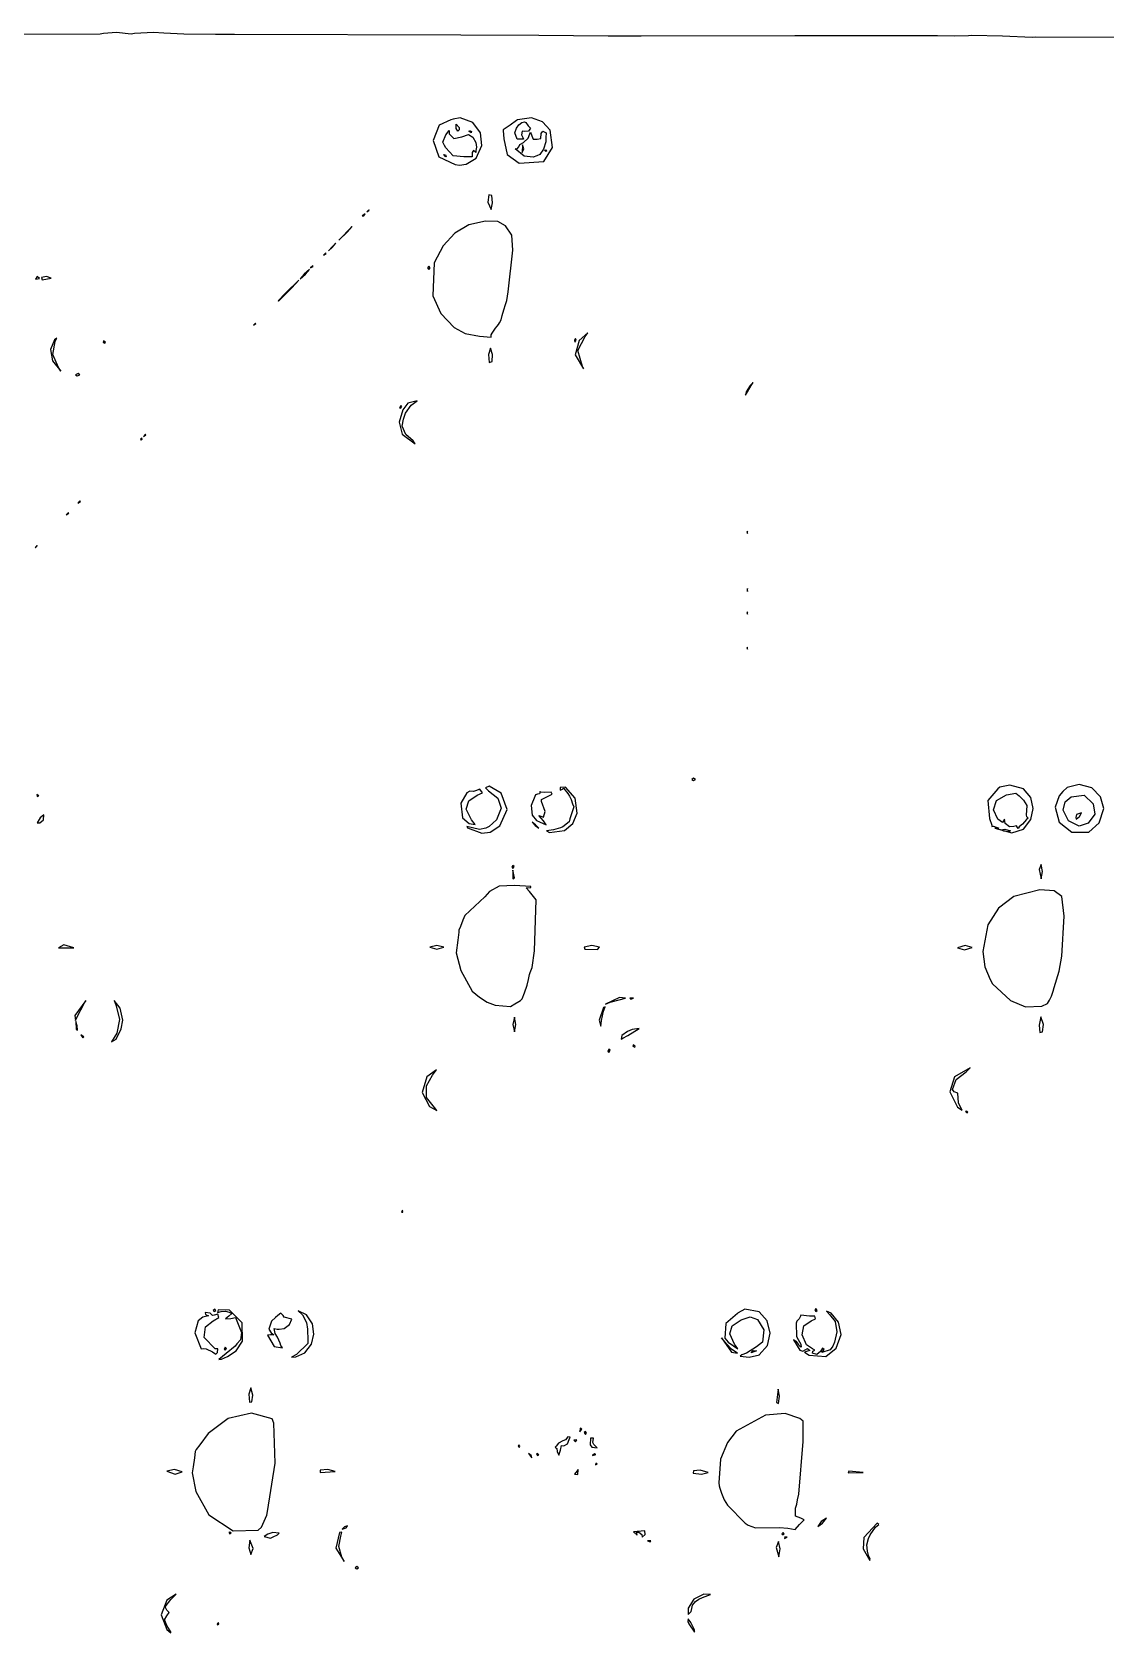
# Model space of a CAD drawing. Extents: x -33 to 316, y 14 to 132.
# Drawn here: x 55 to 93.9, y 74 to 132 of the extents above; entities that cross this region are included whole.
import ezdxf

# ---------------------------------------------------------------- set-up
doc = ezdxf.new("R2010")
doc.units = 0
doc.layers.add('Layer_1', color=7, linetype='CONTINUOUS')

msp = doc.modelspace()

# ---------------------------------------------------------------- linework, layer by layer
at = {"layer": 'Layer_1', "color": 7}
msp.add_lwpolyline([(41.468275, 131.87197), (57.492859, 131.91157), (57.611274, 131.92647), (58.077563, 131.96437), (58.614151, 131.91247), (58.723964, 131.92927), (59.413531, 131.97227), (59.794531, 131.94177), (60.514198, 131.90347), (61.661956, 131.89447), (62.348548, 131.89347), (70.547198, 131.87327), (73.362366, 131.85767), (75.881196, 131.83547), (77.066526, 131.83647), (82.633366, 131.84147), (87.205366, 131.84747), (87.501696, 131.84547), (87.798026, 131.84747), (88.400656, 131.82877), (88.922806, 131.84467), (89.028186, 131.86027), (90.157036, 131.82887), (91.230546, 131.78737), (91.364396, 131.79337), (95.799026, 131.78437)], dxfattribs=at)
for points in [[(70.735032, 127.18678), (71.093622, 127.40218), (71.307743, 127.860818), (71.256331, 128.326525), (70.979625, 128.696779), (70.517863, 128.86906), (70.271809, 128.81826), (70.178629, 128.79636), (69.756409, 128.60432), (69.536264, 128.043111), (69.746909, 127.45605), (70.335321, 127.17105), (70.491988, 127.14735), (70.735042, 127.18675)], [(73.549222, 127.29076), (73.859056, 127.795824), (73.779122, 128.41773), (73.50295, 128.715866), (73.107722, 128.86752), (72.600142, 128.78822), (72.561742, 128.76832), (72.326342, 128.60057), (72.078982, 128.43739), (72.076982, 128.41309), (72.102882, 128.11082), (72.222658, 127.536133), (72.653452, 127.2218), (73.549032, 127.2908)], [(72.587862, 128.09731), (72.498762, 128.31786), (72.557462, 128.49563), (72.639262, 128.61533), (72.746272, 128.69273), (72.848862, 128.71913), (72.896362, 128.69613), (72.981062, 128.58034), (73.061992, 128.489708), (72.992262, 128.38778), (72.844092, 128.37398), (72.768792, 128.38098), (72.742692, 128.25249), (72.790792, 128.15719), (72.811692, 128.09369), (72.587932, 128.09769)], [(70.262508, 127.49137), (69.999102, 127.78373), (69.957162, 127.86063), (69.892886, 127.989221), (69.998172, 128.25297), (70.123182, 128.403333), (70.124977, 128.29007), (70.294712, 128.11418), (70.584763, 128.17678), (70.816692, 128.26398), (70.980062, 128.16354), (71.090152, 127.97108), (71.108352, 127.79998), (71.082152, 127.67893), (71.092015, 127.608643), (71.008052, 127.68093), (70.950352, 127.60683), (70.949352, 127.45867), (70.654382, 127.45767), (70.262929, 127.49197)], [(70.374006, 128.48452), (70.374263, 128.642388), (70.478061, 128.51182), (70.486961, 128.43002), (70.433721, 128.38322), (70.373961, 128.48454)], [(70.843312, 128.36864), (70.859512, 128.41094), (70.928012, 128.36864), (70.911812, 128.32634), (70.843312, 128.36864)], [(72.832972, 127.48132), (72.515472, 127.74038), (72.578972, 127.74938), (72.642472, 127.81418), (72.684772, 127.90338), (72.811772, 127.97748), (72.983282, 128.12781), (73.042282, 128.29186), (73.061282, 128.35066), (73.108182, 128.21703), (73.16658, 128.094299), (73.309262, 128.096), (73.436262, 128.1198), (73.450362, 128.29618), (73.514462, 128.37858), (73.634018, 128.319834), (73.614832, 128.15281), (73.615832, 127.99509), (73.531232, 127.73401), (73.404202, 127.53742), (73.289092, 127.49452), (73.158592, 127.44162), (72.832732, 127.48172)], [(69.961366, 127.46557), (69.933146, 127.53757), (69.983236, 127.53157), (70.011456, 127.45957), (69.961366, 127.46557)], [(72.822972, 127.7442), (72.772072, 127.88352), (72.764072, 127.60661), (72.822572, 127.7442)], [(73.573632, 127.6938), (73.615932, 127.7125), (73.658232, 127.6677), (73.615932, 127.649), (73.573632, 127.6938)], [(71.695662, 125.78989), (71.663571, 126.05961), (71.556832, 126.07751), (71.522932, 125.81433), (71.640902, 125.54424), (71.695602, 125.78989)], [(67.079482, 125.39444), (66.969809, 125.31294), (67.034329, 125.32194), (67.079479, 125.39484)], [(67.229211, 125.52178), (67.213221, 125.53778), (67.139141, 125.46368), (67.229211, 125.52178)], [(66.441777, 124.73502), (66.609976, 124.93611), (66.128879, 124.43164), (66.441777, 124.73502)], [(71.645612, 121.00856), (71.681612, 121.07476), (71.800522, 121.24616), (71.857122, 121.32466), (71.901722, 121.38316), (71.944322, 121.44086), (72.007622, 121.55391), (72.045722, 121.71399), (72.105122, 121.92028), (72.161922, 122.11078), (72.203422, 122.25095), (72.260622, 122.56845), (72.429572, 124.07537), (72.384015, 124.61716), (72.162912, 124.95483), (71.879593, 125.114869), (71.441572, 125.1294), (70.835863, 124.987014), (70.325828, 124.689324), (69.908169, 124.23366), (69.579587, 123.61735), (69.531137, 122.42029), (69.819062, 121.777566), (70.296481, 121.27459), (70.694778, 121.057204), (71.224382, 120.96029), (71.639982, 120.92379), (71.645982, 121.00849)], [(65.892972, 124.18826), (66.017309, 124.32584), (65.879726, 124.2015), (65.755389, 124.05067), (65.892972, 124.18826)], [(65.197211, 123.48973), (65.181221, 123.50573), (65.107141, 123.43163), (65.197211, 123.48973)], [(65.662877, 123.95539), (65.646887, 123.97139), (65.572807, 123.89729), (65.662877, 123.95539)], [(69.431492, 123.43683), (69.385982, 123.49223), (69.340472, 123.43683), (69.385982, 123.38143), (69.431492, 123.43683)], [(55.285809, 123.05576), (55.201139, 123.11926), (55.144699, 123.02046), (55.285809, 123.05576)], [(55.709143, 123.06066), (55.542307, 123.11936), (55.359867, 123.083205), (55.392972, 123.00262), (55.709143, 123.06062)], [(64.426477, 122.70656), (64.679758, 122.99231), (64.196252, 122.51808), (63.930063, 122.238518), (63.942976, 122.23233), (64.426477, 122.70656)], [(64.916642, 123.20393), (65.060826, 123.37326), (64.874309, 123.20393), (64.730126, 123.03459), (64.916642, 123.20393)], [(63.122878, 121.41503), (63.106888, 121.43103), (63.032808, 121.35693), (63.122878, 121.41503)], [(55.983869, 119.83045), (55.772704, 120.294863), (55.862614, 120.76865), (55.918603, 120.890168), (55.836434, 120.83365), (55.693561, 120.482214), (55.763334, 120.07131), (56.066889, 119.69031), (55.983859, 119.83045)], [(57.677643, 120.74864), (57.609143, 120.79094), (57.592973, 120.74864), (57.661463, 120.70634), (57.677633, 120.74864)], [(74.716812, 120.81214), (74.700212, 120.87564), (74.659212, 120.81214), (74.675812, 120.74864), (74.716812, 120.81214)], [(74.942702, 119.87019), (74.779592, 120.4411), (75.049562, 120.9481), (75.135762, 121.08568), (74.821867, 120.806296), (74.686832, 120.29274), (74.978802, 119.77494), (74.942702, 119.87014)], [(71.676712, 120.03947), (71.691812, 120.30327), (71.615912, 120.52863), (71.541812, 120.29305), (71.570012, 120.01478), (71.676692, 120.03948)], [(56.746309, 119.56338), (56.685309, 119.60568), (56.598149, 119.56338), (56.659149, 119.52108), (56.746309, 119.56338)], [(81.051992, 119.18231), (81.124092, 119.28814), (81.013362, 119.18231), (80.876772, 118.94948), (80.850872, 118.82248), (80.915372, 118.94948), (81.051962, 119.18231)], [(68.814107, 117.17063), (68.546535, 117.40204), (68.425651, 117.709176), (68.470615, 117.95299), (68.536145, 118.17327), (68.747812, 118.47075), (68.959479, 118.62053), (68.624165, 118.53183), (68.444248, 118.29559), (68.316783, 117.846425), (68.425188, 117.42093), (68.893619, 117.06695), (68.814109, 117.17059)], [(68.409142, 118.42531), (68.366812, 118.44151), (68.324482, 118.37301), (68.366812, 118.35681), (68.409142, 118.42531)], [(59.011143, 117.23501), (58.992473, 117.27731), (58.947643, 117.23501), (58.966313, 117.19271), (59.011143, 117.23501)], [(59.143544, 117.39383), (59.127554, 117.40983), (59.053474, 117.33573), (59.143544, 117.39383)], [(56.772878, 114.98076), (56.756888, 114.99676), (56.682808, 114.92266), (56.772878, 114.98076)], [(56.349544, 114.55742), (56.333554, 114.57342), (56.259474, 114.49932), (56.349544, 114.55742)], [(80.926382, 113.89859), (80.900782, 113.87299), (80.922982, 113.81739), (80.925982, 113.89849)], [(55.206834, 113.37291), (55.190844, 113.38891), (55.132744, 113.29881), (55.206824, 113.37291)], [(80.925822, 111.82733), (80.904522, 111.77443), (80.925822, 111.72153), (80.925822, 111.82736)], [(80.926702, 110.97809), (80.901102, 110.95249), (80.923302, 110.89689), (80.926302, 110.97799)], [(80.926702, 109.70814), (80.901102, 109.68254), (80.923302, 109.62694), (80.926302, 109.70804)], [(79.034802, 104.91604), (78.971302, 104.95834), (78.907802, 104.91604), (78.971302, 104.87374), (79.034802, 104.91604)], [(55.266383, 104.32046), (55.193463, 104.36566), (55.201963, 104.30116), (55.266353, 104.32056)], [(70.928722, 103.44864), (70.737472, 103.84066), (70.829443, 104.147499), (71.137272, 104.34624), (71.330142, 104.43184), (71.232048, 104.567839), (71.075792, 104.50364), (71.006692, 104.48244), (70.864512, 104.49384), (70.763102, 104.42684), (70.547088, 104.060528), (70.603432, 103.52152), (70.846842, 103.32554), (71.064923, 103.283509), (70.928742, 103.44859)], [(71.605312, 103.00989), (71.950792, 103.23526), (72.215958, 103.822789), (72.004492, 104.41952), (71.570472, 104.66927), (71.435922, 104.60957), (71.542902, 104.50137), (71.887265, 104.235445), (72.007422, 103.87538), (71.830713, 103.453666), (71.568212, 103.21469), (71.453912, 103.15639), (71.215792, 103.10739), (70.761562, 103.20974), (70.779862, 103.16664), (71.308932, 102.97276), (71.605262, 103.00996)], [(73.539092, 103.41684), (73.362142, 103.6139), (73.442642, 103.5867), (73.541581, 103.555189), (73.597972, 103.76121), (73.459962, 104.11206), (73.464962, 104.19286), (73.849462, 104.38848), (73.813662, 104.45338), (73.588652, 104.44838), (73.430152, 104.45738), (73.410752, 104.47558), (73.388352, 104.40098), (73.322852, 104.38648), (73.243452, 104.35798), (73.219152, 104.29438), (73.086362, 103.97733), (73.12888, 103.618496), (73.286402, 103.43586), (73.392232, 103.37746), (73.634792, 103.26876), (73.539592, 103.41688)], [(74.294522, 103.06399), (74.59425, 103.325918), (74.759682, 103.69136), (74.679832, 104.241949), (74.330492, 104.63092), (74.140622, 104.62692), (74.138622, 104.525), (74.221722, 104.5628), (74.254822, 104.5987), (74.416342, 104.40496), (74.482842, 104.30716), (74.538342, 104.19112), (74.583442, 104.03595), (74.631842, 103.92789), (74.492152, 103.49123), (74.463152, 103.38701), (74.230922, 103.20679), (74.152422, 103.16129), (73.895462, 103.09539), (73.64658, 103.057328), (73.753242, 102.99909), (74.294842, 103.06369)], [(90.916622, 103.12209), (91.178761, 103.461873), (91.266261, 103.86702), (91.179092, 104.264705), (90.917222, 104.5821), (90.414772, 104.70438), (90.056762, 104.64088), (89.981762, 104.57738), (89.623822, 104.15831), (89.681122, 103.50315), (89.763322, 103.26505), (89.769322, 103.21815), (89.828122, 103.21915), (90.016312, 103.15445), (89.956112, 103.13805), (89.872412, 103.14805), (90.495252, 102.98184), (90.916892, 103.12186)], [(90.694892, 103.17596), (90.656392, 103.23766), (90.567892, 103.21846), (90.407792, 103.20356), (90.249382, 103.3263), (90.227382, 103.47674), (90.183682, 103.41324), (90.156715, 103.356001), (89.979342, 103.48114), (89.829702, 103.81656), (89.937412, 104.150343), (90.296762, 104.35631), (90.636433, 104.417223), (90.761042, 104.32371), (90.915272, 104.16724), (91.037058, 103.974988), (91.009872, 103.61868), (91.018872, 103.56968), (91.078972, 103.51918), (91.021272, 103.46788), (90.873532, 103.29743), (90.827432, 103.26523), (90.761432, 103.20173), (90.716632, 103.13823), (90.695232, 103.17613)], [(93.282362, 103.01222), (93.65722, 103.349008), (93.818912, 103.86347), (93.696516, 104.290139), (93.387932, 104.61225), (92.923193, 104.733154), (92.496802, 104.62125), (92.331802, 104.47549), (92.209072, 104.32814), (92.057316, 103.909376), (92.202072, 103.36567), (92.661198, 103.006155), (93.282482, 103.01228)], [(92.541582, 103.41263), (92.353952, 103.80028), (92.415481, 104.106399), (92.637802, 104.28366), (93.112297, 104.350123), (93.437452, 104.0299), (93.491961, 103.664976), (93.257082, 103.33354), (92.927472, 103.2266), (92.541582, 103.41263)], [(55.436918, 103.45254), (55.443285, 103.638181), (55.320048, 103.52434), (55.206117, 103.35002), (55.308657, 103.35002), (55.436918, 103.45251)], [(73.362142, 103.1522), (73.245722, 103.26862), (73.129312, 103.37125), (73.231942, 103.25483), (73.362142, 103.1522)], [(92.941222, 103.5787), (93.010722, 103.70584), (92.835482, 103.64494), (92.809782, 103.54363), (92.814176, 103.481493), (92.941232, 103.57873)], [(90.200222, 103.04139), (90.087152, 103.096328), (90.242522, 103.11879), (90.443612, 103.05339), (90.337772, 103.02039), (90.200192, 103.04139)], [(72.473142, 101.76464), (72.430842, 101.80444), (72.388542, 101.73844), (72.430842, 101.69864), (72.473142, 101.76464)], [(72.491622, 101.35564), (72.425622, 101.63197), (72.428622, 101.31765), (72.491922, 101.35565)], [(91.599242, 101.58224), (91.546273, 101.838265), (91.476692, 101.65734), (91.551292, 101.31766), (91.599292, 101.58225)], [(72.346142, 96.70037), (72.494312, 96.78827), (72.642472, 96.87627), (72.705972, 96.91537), (72.769472, 96.96987), (72.854172, 97.19049), (72.940372, 97.46403), (72.998272, 97.67318), (73.034172, 97.8531), (73.055472, 97.9313), (73.121472, 98.11121), (73.209572, 98.71761), (73.269172, 100.55748), (73.029092, 100.86356), (72.911652, 100.98691), (73.077312, 100.99911), (73.073312, 101.04371), (72.480642, 101.08241), (71.929602, 101.05921), (71.584572, 100.85587), (71.407402, 100.66156), (70.683682, 99.98922), (70.615782, 99.82287), (70.526282, 99.59628), (70.473362, 99.4584), (70.473362, 99.3829), (70.436292, 99.09557), (70.369257, 98.644595), (70.548357, 97.99472), (70.949614, 97.2545), (71.213474, 97.02911), (71.498054, 96.85213), (71.784524, 96.74446), (72.346614, 96.70026)], [(91.575792, 96.71507), (91.779892, 96.80947), (91.850192, 96.92589), (91.886492, 96.99999), (91.922292, 97.06649), (91.988792, 97.25699), (92.027692, 97.38096), (92.205342, 97.97363), (92.306302, 98.52396), (92.384102, 99.96556), (92.296302, 100.68427), (92.028603, 100.885493), (91.501862, 100.92266), (90.567022, 100.68385), (90.007002, 100.258236), (89.621522, 99.64765), (89.442562, 98.6933), (89.508521, 98.134705), (89.710132, 97.67076), (89.787332, 97.52115), (90.441352, 96.91554), (90.985736, 96.687324), (91.575652, 96.71503)], [(56.534693, 98.81973), (56.173946, 98.92541), (55.982569, 98.82247), (56.534693, 98.81947)], [(69.933142, 98.84083), (69.679142, 98.90433), (69.425142, 98.84083), (69.679142, 98.77733), (69.933142, 98.84083)], [(75.489392, 98.76063), (75.563492, 98.84373), (75.288322, 98.90443), (75.013162, 98.84793), (75.036462, 98.76823), (75.489452, 98.76023)], [(89.059902, 98.83033), (88.795742, 98.90443), (88.517472, 98.81773), (88.781632, 98.74363), (89.059902, 98.83033)], [(56.640476, 96.30249), (56.924727, 96.82401), (56.971387, 96.91331), (56.57342, 96.37281), (56.59273, 96.19499), (56.64047, 96.30251)], [(58.246522, 95.89067), (58.311152, 96.2016), (58.21192, 96.634651), (57.989097, 96.91498), (58.070817, 96.72197), (58.188504, 96.229594), (58.095267, 95.73187), (57.899323, 95.41625), (58.06024, 95.51951), (58.246532, 95.89067)], [(75.947672, 96.85756), (76.274602, 96.94166), (76.508102, 97.002823), (76.292202, 97.02416), (75.775182, 96.78102), (75.947712, 96.85752)], [(76.791142, 96.99943), (76.664142, 96.99943), (76.695942, 96.95773), (76.791142, 96.99943)], [(72.536642, 96.04695), (72.483742, 96.31154), (72.430842, 96.04695), (72.483742, 95.78237), (72.536642, 96.04695)], [(75.633132, 96.18891), (75.707232, 96.52542), (75.771795, 96.680306), (75.709232, 96.65895), (75.546192, 96.20146), (75.609455, 95.989551), (75.633192, 96.18886)], [(91.600942, 95.78468), (91.632542, 96.04926), (91.544342, 96.32212), (91.480842, 96.02579), (91.506885, 95.754965), (91.600982, 95.78468)], [(56.659661, 96.00035), (56.600241, 96.15285), (56.616281, 95.86141), (56.669591, 95.83734), (56.659661, 96.00035)], [(56.894476, 95.60006), (56.781586, 95.67316), (56.854636, 95.56027), (56.894476, 95.60007)], [(76.410142, 95.55358), (76.590052, 95.64298), (77.002802, 95.90324), (76.742672, 95.86904), (76.574262, 95.79334), (76.371118, 95.643238), (76.345372, 95.51796), (76.410172, 95.55356)], [(75.944472, 95.12081), (75.902172, 95.15811), (75.859872, 95.06841), (75.902172, 95.03111), (75.944472, 95.12081)], [(76.854642, 95.26398), (76.786142, 95.30628), (76.769942, 95.26398), (76.838442, 95.22168), (76.854642, 95.26398)], [(88.627752, 93.05836), (88.556352, 93.20902), (88.534852, 93.5636), (88.407852, 93.6102), (88.348152, 93.6901), (88.471036, 94.055519), (88.842012, 94.33645), (88.984972, 94.47515), (88.414262, 94.15529), (88.250821, 93.603155), (88.528492, 93.05276), (88.696425, 92.938978), (88.627792, 93.05876)], [(69.679142, 92.93613), (69.637182, 92.97843), (69.298566, 93.40049), (69.296774, 93.821941), (69.522006, 94.2134), (69.665245, 94.40344), (69.314755, 94.14992), (69.148966, 93.586546), (69.408775, 93.07724), (69.679149, 92.93609)], [(88.898472, 92.86963), (88.856172, 92.91443), (88.813872, 92.89573), (88.856172, 92.85093), (88.898472, 92.86963)], [(68.43472, 89.32581), (68.39149, 89.24691), (68.44248, 89.24691), (68.43468, 89.32591)], [(61.752484, 84.30603), (61.646147, 84.31103), (61.250237, 84.71797), (61.301936, 85.102988), (61.574125, 85.32104), (61.777956, 85.444304), (61.750715, 85.55778), (61.614012, 85.52858), (61.551202, 85.51528), (61.466472, 85.59348), (61.29042, 85.62428), (61.30099, 85.54508), (61.411001, 85.50118), (61.202599, 85.45508), (61.029611, 85.317069), (60.917069, 84.88334), (61.142261, 84.3053), (61.212471, 84.319), (61.320294, 84.3059), (61.553127, 84.19363), (61.679636, 84.11663), (61.739556, 84.17263), (61.752476, 84.3063)], [(61.678143, 85.69656), (61.638303, 85.73886), (61.572303, 85.69656), (61.612143, 85.65426), (61.678143, 85.69656)], [(62.096629, 84.02438), (62.416312, 84.23423), (62.642081, 84.57971), (62.62352, 85.240583), (62.167609, 85.70008), (61.761958, 85.71678), (61.73975, 85.625973), (61.864672, 85.65218), (62.023303, 85.67148), (62.161212, 85.63478), (62.255154, 85.580135), (62.141922, 85.49072), (62.026225, 85.39332), (62.223244, 85.40452), (62.381884, 85.43852), (62.600204, 84.902253), (62.569286, 84.626844), (62.437244, 84.48054), (62.371144, 84.40464), (62.043488, 84.13193), (61.78454, 83.91782), (61.88343, 83.93242), (62.096629, 84.02452)], [(64.091142, 84.3431), (64.025642, 84.4276), (64.002882, 84.5084), (63.906912, 84.73049), (63.828162, 84.85987), (63.797742, 84.97629), (63.780192, 85.04159), (63.889459, 85.02209), (63.962679, 85.01809), (64.150944, 85.03719), (64.345267, 85.18844), (64.422187, 85.37708), (64.152828, 85.45678), (64.108888, 85.51608), (64.029138, 85.59658), (63.921844, 85.51628), (63.839134, 85.44218), (63.694333, 85.3046), (63.596626, 85.022225), (63.673433, 84.88613), (63.773648, 84.80903), (63.657232, 84.80809), (63.540815, 84.79499), (63.782335, 84.38578), (64.091148, 84.34338)], [(64.890529, 84.16411), (65.132989, 84.468825), (65.227382, 84.835654), (65.170906, 85.209838), (64.960759, 85.53662), (64.6575, 85.68467), (64.805988, 85.53135), (64.951475, 85.25666), (64.993425, 85.01453), (65.007975, 84.60698), (65.002875, 84.50163), (64.599667, 84.10305), (64.408671, 83.99954), (64.574749, 84.02124), (64.89056, 84.16413)], [(81.349282, 84.09271), (81.641781, 84.429082), (81.737728, 84.877186), (81.637702, 85.32041), (81.342282, 85.64214), (80.830681, 85.735834), (80.586042, 85.60284), (80.553542, 85.57914), (80.138772, 85.21927), (80.104172, 84.69349), (80.217502, 84.54258), (80.574282, 84.2998), (80.451362, 84.47124), (80.287092, 84.85118), (80.367212, 85.138474), (80.691052, 85.36048), (81.018923, 85.463189), (81.280322, 85.36348), (81.51017, 84.99438), (81.462082, 84.54947), (81.247882, 84.37266), (80.885162, 84.14393), (80.715832, 84.08493), (80.66103, 84.04498), (80.977522, 84.00623), (81.349662, 84.09243)], [(83.754972, 84.02692), (84.132556, 84.327913), (84.312942, 84.82359), (84.212022, 85.27297), (83.947262, 85.60137), (83.78477, 85.670875), (83.894662, 85.54247), (84.099737, 85.291233), (84.157122, 84.92202), (84.071022, 84.55197), (84.005622, 84.39884), (83.911822, 84.26434), (83.606812, 84.16974), (83.649112, 84.21494), (83.691412, 84.28194), (83.637902, 84.328853), (83.563902, 84.21174), (83.43708, 84.096798), (83.269862, 84.14924), (83.284062, 84.21494), (83.352762, 84.25724), (83.276362, 84.29954), (83.057712, 84.44635), (82.897072, 84.81677), (82.959512, 85.143639), (83.227992, 85.32122), (83.380893, 85.385924), (83.355302, 85.48215), (83.250622, 85.48815), (83.161722, 85.49215), (82.851302, 85.52835), (82.834102, 85.48615), (82.791802, 85.39255), (82.709002, 85.30495), (82.682802, 85.23085), (82.700002, 84.74853), (82.760002, 84.64116), (82.846902, 84.47587), (82.868102, 84.36972), (82.802402, 84.40672), (82.764702, 84.46892), (82.700402, 84.57475), (82.590782, 84.63615), (82.819602, 84.26045), (82.929452, 84.22625), (83.091442, 84.31385), (83.18128, 84.250201), (83.092122, 84.22295), (82.988767, 84.182163), (83.149622, 84.07305), (83.754972, 84.02705)], [(83.437472, 85.69456), (83.395172, 85.76056), (83.352872, 85.72076), (83.395172, 85.65476), (83.437472, 85.69456)], [(80.558802, 84.14811), (80.431802, 84.23611), (80.304802, 84.31961), (80.241302, 84.39961), (80.176402, 84.47821), (79.979792, 84.70838), (80.344132, 84.18401), (80.558802, 84.14811)], [(62.059142, 84.3226), (62.016812, 84.3624), (61.974482, 84.2964), (62.016812, 84.2566), (62.059142, 84.3226)], [(81.051752, 84.16301), (81.131352, 84.24251), (81.252062, 84.23451), (81.051722, 84.16281)], [(63.011642, 82.63045), (62.937562, 82.89461), (62.863482, 82.65883), (62.892582, 82.37968), (62.979818, 82.391301), (63.011644, 82.63045)], [(82.082802, 82.58865), (82.029902, 82.84993), (81.973102, 82.36825), (82.048947, 82.32671), (82.082792, 82.58865)], [(63.212726, 77.74473), (63.329142, 77.85456), (63.419782, 78.06517), (63.518022, 78.28184), (63.549162, 78.41534), (63.828133, 80.165236), (63.777013, 81.61229), (63.710133, 81.77292), (62.968898, 81.97134), (62.125319, 81.782504), (61.396274, 81.23879), (61.099941, 80.83028), (60.966387, 80.6601), (60.921777, 80.5849), (60.903777, 80.36265), (60.852347, 80.03217), (60.823427, 79.82051), (60.947362, 79.13499), (61.417842, 78.2925), (62.296475, 77.72121), (63.212725, 77.74471)], [(82.074112, 77.83843), (82.377992, 77.81623), (82.642462, 77.76963), (82.809682, 77.9419), (82.976892, 78.11418), (82.849452, 78.18008), (82.656412, 78.24598), (82.657412, 78.53398), (82.705812, 78.68098), (82.727012, 78.83864), (82.781312, 79.05031), (82.939642, 80.95298), (82.940062, 81.69148), (82.821692, 81.78588), (82.279007, 81.961883), (81.574862, 81.90843), (80.516532, 81.32108), (80.194798, 80.908913), (79.947442, 80.30695), (79.879942, 79.45349), (79.893842, 79.34661), (79.914142, 79.26201), (79.984642, 79.07497), (80.076542, 78.83492), (80.195742, 78.65154), (80.841762, 77.99201), (80.948632, 77.92061), (81.205962, 77.82101), (82.074162, 77.83851)], [(74.920962, 81.39261), (74.868062, 81.43751), (74.854362, 81.30459), (74.920962, 81.39269)], [(75.097802, 81.24916), (75.055502, 81.31516), (75.013202, 81.27536), (75.055502, 81.20936), (75.097802, 81.24916)], [(72.684812, 80.78593), (72.640012, 80.82823), (72.621312, 80.78593), (72.666112, 80.74363), (72.684812, 80.78593)], [(74.148112, 80.63888), (74.190015, 80.806596), (74.270932, 80.78814), (74.399202, 80.87014), (74.466102, 81.0208), (74.505202, 81.1063), (74.420502, 81.1143), (74.335802, 81.0073), (74.231032, 80.9795), (74.076072, 80.8956), (73.990372, 80.78545), (73.954872, 80.74315), (74.018372, 80.70085), (74.034772, 80.586), (74.096372, 80.45893), (74.148272, 80.63849)], [(74.747702, 81.01074), (74.632142, 81.00274), (74.697442, 80.94094), (74.747742, 81.01104)], [(75.478802, 80.72103), (75.362392, 80.84634), (75.320092, 80.91114), (75.344392, 81.07269), (75.238552, 81.07569), (75.221952, 80.82788), (75.288252, 80.74318), (75.478752, 80.72068)], [(73.086742, 80.44751), (72.989442, 80.51201), (73.119852, 80.36256), (73.086752, 80.44746)], [(73.362142, 80.46591), (73.319842, 80.51071), (73.277542, 80.49201), (73.319842, 80.44721), (73.362142, 80.46591)], [(75.426782, 80.48171), (75.376482, 80.50631), (75.309482, 80.43921), (75.426792, 80.48171)], [(75.478802, 80.13221), (75.435802, 80.17161), (75.417102, 80.10561), (75.478802, 80.13221)], [(60.450476, 79.8546), (60.175309, 79.9393), (59.900143, 79.8829), (60.203533, 79.77001), (60.450476, 79.85471)], [(65.988251, 79.8652), (65.731136, 79.9393), (65.453398, 79.915959), (65.452946, 79.82487), (65.988251, 79.86527)], [(74.776842, 79.7533), (74.785842, 79.93927), (74.652522, 79.77179), (74.777202, 79.75329)], [(79.500472, 79.8334), (79.204142, 79.9128), (78.96672, 79.884683), (78.958722, 79.80606), (79.257052, 79.77056), (79.500472, 79.83346)], [(85.109642, 79.8334), (84.593422, 79.8784), (84.560322, 79.8106), (85.109652, 79.8334)], [(62.228476, 77.62967), (62.186146, 77.67447), (62.143816, 77.65577), (62.186146, 77.61097), (62.228476, 77.62967)], [(63.752476, 77.50517), (63.91101, 77.56867), (63.96414, 77.63217), (63.734275, 77.65817), (63.562439, 77.59277), (63.418836, 77.516553), (63.652039, 77.44749), (63.752471, 77.50519)], [(66.234242, 76.76577), (66.123142, 77.15261), (66.195002, 77.52906), (66.237647, 77.67338), (66.145532, 77.65432), (66.013279, 77.09397), (66.323789, 76.61218), (66.234249, 76.76577)], [(66.386896, 77.82263), (66.445111, 77.90359), (66.332026, 77.86353), (66.250136, 77.77883), (66.38689, 77.82263)], [(77.211632, 77.57927), (77.199732, 77.72131), (76.791192, 77.67521), (76.932672, 77.5549), (76.907572, 77.66481), (76.981672, 77.66281), (77.098082, 77.58031), (77.109982, 77.48381), (77.211612, 77.57901)], [(83.639702, 77.98958), (83.776142, 78.18008), (83.587902, 78.05547), (83.471197, 77.871815), (83.639702, 77.98957)], [(85.355742, 76.71139), (85.297342, 76.82781), (85.263942, 76.97598), (85.235742, 77.20911), (85.295942, 77.43683), (85.360742, 77.57323), (85.554382, 77.85072), (85.675335, 77.951763), (85.617682, 77.99198), (85.138252, 77.47299), (85.109652, 77.06035), (85.345952, 76.63731), (85.355952, 76.71141)], [(63.024681, 77.07493), (62.901013, 77.37521), (62.863473, 77.0974), (62.937553, 76.85687), (63.024673, 77.07493)], [(77.426142, 77.35693), (77.299142, 77.35693), (77.394442, 77.31523), (77.426242, 77.35693)], [(82.103972, 77.0642), (82.040472, 77.33584), (81.963972, 77.10805), (82.051072, 76.77493), (82.103972, 77.0642)], [(82.252142, 77.61097), (82.209842, 77.65327), (82.167542, 77.61097), (82.209842, 77.56867), (82.252142, 77.61097)], [(82.357312, 77.48517), (82.268412, 77.49747), (82.257112, 77.43857), (82.357272, 77.48507)], [(66.842809, 76.383), (66.779309, 76.4253), (66.715809, 76.383), (66.779309, 76.3407), (66.842809, 76.383)], [(60.042052, 74.06555), (59.912555, 74.26195), (59.819759, 74.490043), (59.900145, 74.63781), (59.981762, 74.75741), (59.898945, 74.84734), (59.843652, 74.970188), (60.051083, 75.22601), (60.238797, 75.42313), (59.901841, 75.21103), (59.691272, 74.673358), (59.902349, 74.15022), (60.043438, 74.019449), (60.042036, 74.06552)], [(78.882742, 74.79585), (78.906442, 74.90168), (78.935742, 75.02868), (79.043962, 75.15568), (79.163382, 75.24188), (79.292932, 75.30128), (79.585172, 75.41478), (79.34413, 75.427348), (78.978962, 75.24928), (78.775133, 74.914273), (78.775972, 74.68998), (78.882772, 74.79581)], [(61.783976, 74.35136), (61.765306, 74.39366), (61.720476, 74.35136), (61.739146, 74.30906), (61.783976, 74.35136)], [(78.998232, 74.13385), (78.864622, 74.39677), (78.772922, 74.52968), (78.764922, 74.42905), (78.803222, 74.35125), (79.002292, 74.04337), (78.998292, 74.13377)]]:
    msp.add_lwpolyline(points, close=True, dxfattribs=at)

doc.saveas('drawing.dxf')
